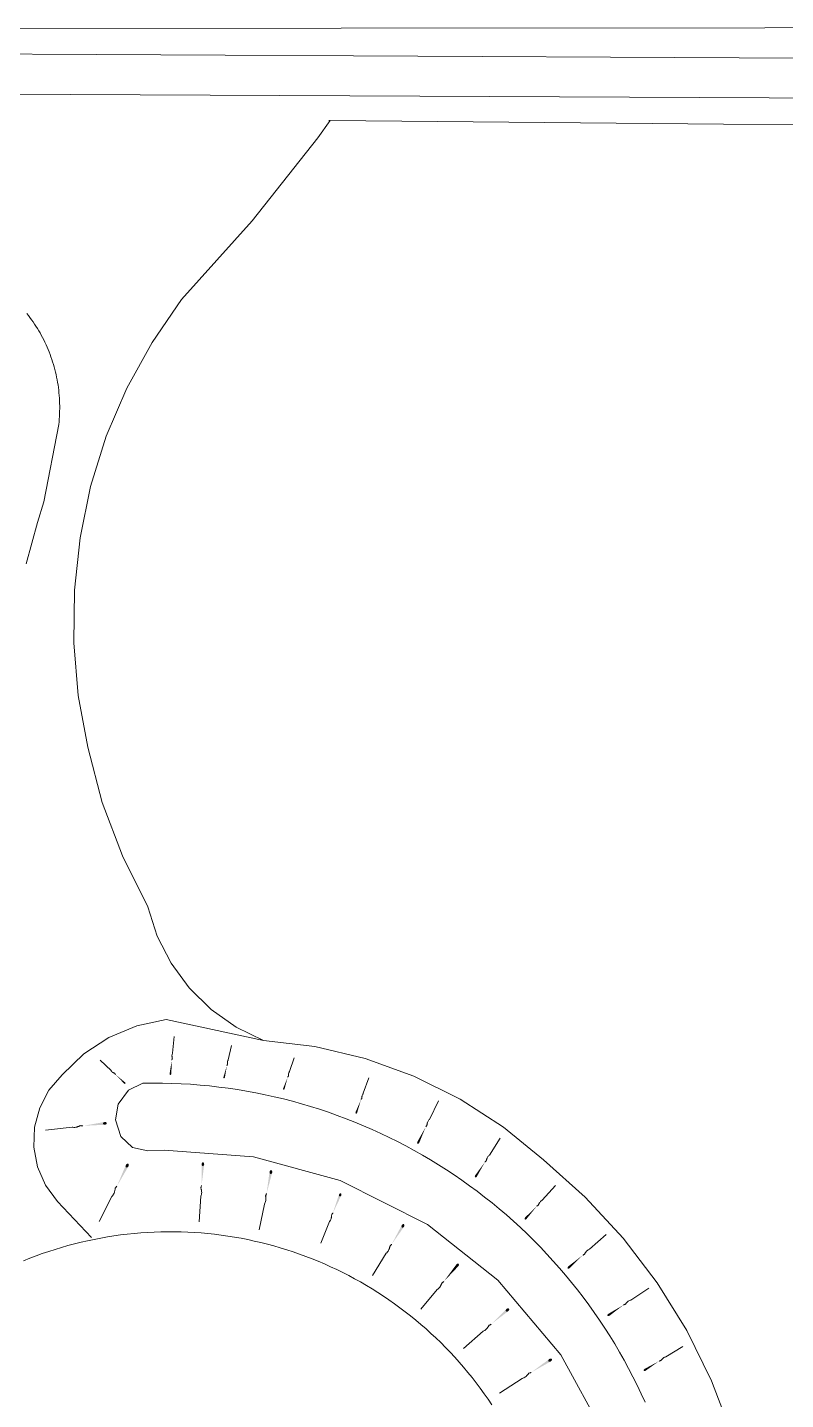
# Model space of a CAD drawing. Header units: millimetres. Extents: x 833924389 to 835767163, y 817400000 to 818811854.
# Drawn here: x 833987230 to 834034429, y 818066129 to 818151579 of the extents above; entities that cross this region are included whole.
import ezdxf

# ---------------------------------------------------------------- set-up
doc = ezdxf.new("R2010")
doc.units = ezdxf.units.MM
doc.header["$LTSCALE"] = 10
doc.header["$MEASUREMENT"] = 0
doc.layers.add('01_Base_Plan', color=5, linetype='Continuous', lineweight=5)

msp = doc.modelspace()

# ---------------------------------------------------------------- hatches: boundary and pattern name
at = {"layer": '01_Base_Plan'}
h = msp.add_hatch(color=256, dxfattribs=at)
edge = h.paths.add_edge_path()
edge.add_ellipse((833996134, 818086419), major_axis=(8, 79), ratio=0.683333, start_angle=0, end_angle=360)
h = msp.add_hatch(color=256, dxfattribs=at)
edge = h.paths.add_edge_path()
edge.add_ellipse((833993280, 818085845), major_axis=(-51.9, 48), ratio=0.683333, start_angle=0, end_angle=360)
h = msp.add_hatch(color=256, dxfattribs=at)
edge = h.paths.add_edge_path()
edge.add_ellipse((833999479, 818086204), major_axis=(15.4, 66.8), ratio=0.683333, start_angle=0, end_angle=360)
h = msp.add_hatch(color=256, dxfattribs=at)
edge = h.paths.add_edge_path()
edge.add_ellipse((834003193, 818085483), major_axis=(21.9, 65.8), ratio=0.683333, start_angle=0, end_angle=360)
h = msp.add_hatch(color=256, dxfattribs=at)
edge = h.paths.add_edge_path()
edge.add_ellipse((834007707, 818084009), major_axis=(26.6, 73.3), ratio=0.683333, start_angle=0, end_angle=360)
h = msp.add_hatch(color=256, dxfattribs=at)
edge = h.paths.add_edge_path()
edge.add_ellipse((833992049, 818083330), major_axis=(-125, -14), ratio=0.683333, start_angle=0, end_angle=360)
h = msp.add_hatch(color=256, dxfattribs=at)
edge = h.paths.add_edge_path()
edge.add_ellipse((834011560, 818082141), major_axis=(42.6, 88.2), ratio=0.683333, start_angle=0, end_angle=360)
h = msp.add_hatch(color=256, dxfattribs=at)
edge = h.paths.add_edge_path()
edge.add_ellipse((833993443, 818080702), major_axis=(-59, -118), ratio=0.683333, start_angle=0, end_angle=360)
h = msp.add_hatch(color=256, dxfattribs=at)
edge = h.paths.add_edge_path()
edge.add_ellipse((833998153, 818080787), major_axis=(-8, -122), ratio=0.683333, start_angle=0, end_angle=360)
h = msp.add_hatch(color=256, dxfattribs=at)
edge = h.paths.add_edge_path()
edge.add_ellipse((834002388, 818080297), major_axis=(-24, -122), ratio=0.683333, start_angle=0, end_angle=360)
h = msp.add_hatch(color=256, dxfattribs=at)
edge = h.paths.add_edge_path()
edge.add_ellipse((834015154, 818080048), major_axis=(51.3, 80), ratio=0.683333, start_angle=0, end_angle=360)
h = msp.add_hatch(color=256, dxfattribs=at)
edge = h.paths.add_edge_path()
edge.add_ellipse((834006703, 818078878), major_axis=(-41, -102), ratio=0.683333, start_angle=0, end_angle=360)
h = msp.add_hatch(color=256, dxfattribs=at)
edge = h.paths.add_edge_path()
edge.add_ellipse((834010609, 818076945), major_axis=(-64, -105), ratio=0.683333, start_angle=0, end_angle=360)
h = msp.add_hatch(color=256, dxfattribs=at)
edge = h.paths.add_edge_path()
edge.add_ellipse((834018253, 818077416), major_axis=(63.2, 69.2), ratio=0.683333, start_angle=0, end_angle=360)
h = msp.add_hatch(color=256, dxfattribs=at)
edge = h.paths.add_edge_path()
edge.add_ellipse((834013998, 818074490), major_axis=(-77.4, -92.5), ratio=0.683333, start_angle=0, end_angle=360)
h = msp.add_hatch(color=256, dxfattribs=at)
edge = h.paths.add_edge_path()
edge.add_ellipse((834020940, 818074359), major_axis=(78.8, 69.6), ratio=0.683333, start_angle=0, end_angle=360)
h = msp.add_hatch(color=256, dxfattribs=at)
edge = h.paths.add_edge_path()
edge.add_ellipse((834017116, 818071705), major_axis=(-93, -81.1), ratio=0.683333, start_angle=0, end_angle=360)
h = msp.add_hatch(color=256, dxfattribs=at)
edge = h.paths.add_edge_path()
edge.add_ellipse((834023426, 818071404), major_axis=(84.4, 56.8), ratio=0.683333, start_angle=0, end_angle=360)
h = msp.add_hatch(color=256, dxfattribs=at)
edge = h.paths.add_edge_path()
edge.add_ellipse((834019773, 818068583), major_axis=(-107, -70), ratio=0.683333, start_angle=0, end_angle=360)
h = msp.add_hatch(color=256, dxfattribs=at)
edge = h.paths.add_edge_path()
edge.add_ellipse((834025680, 818067977), major_axis=(79.8, 49.7), ratio=0.683333, start_angle=0, end_angle=360)

# ---------------------------------------------------------------- linework, layer by layer
for p, q in [((833996265, 818087705), (833996371, 818088744)), ((833999731, 818087292), (833999934, 818088172)), ((833992436, 818086626), (833991753, 818087257)), ((834003550, 818086554), (834003839, 818087419)), ((834008141, 818085202), (834008492, 818086166)), ((834012253, 818083577), (834012813, 818084737)), ((833990008, 818083095), (833988358, 818082904)), ((834015990, 818081350), (834016665, 818082403)), ((833992482, 818078780), (833991705, 818077226)), ((833998029, 818078803), (833997929, 818077199)), ((834019281, 818078542), (834020112, 818079452)), ((834001989, 818078303), (834001666, 818076692)), ((834006030, 818077212), (834005487, 818075865)), ((834022224, 818075491), (834023261, 818076407)), ((834009564, 818075241), (834008720, 818073863)), ((834012737, 818072983), (834011719, 818071765)), ((834024800, 818072327), (834025910, 818073074)), ((834015602, 818070385), (834014378, 818069317)), ((834026978, 818068785), (834028028, 818069439)), ((834018027, 818067447), (834016615, 818066528))]:
    msp.add_line(p, q, dxfattribs=at)
at = {"layer": '01_Base_Plan', "flags": 128}
for points in [[(833980200, 818151545), (833980338, 818151517), (834059529, 818151579), (834059537, 818149539), (833979516, 818149946)], [(833981169, 818147450), (834059521, 818147072)], [(834006084, 818145791), (834006084, 818145790), (834005317, 818144695), (834001222, 818139537), (833996827, 818134634), (833994998, 818131949), (833993427, 818129106), (833992129, 818126128), (833991164, 818122996), (833990503, 818119785), (833990153, 818116526), (833990117, 818113249), (833990395, 818109983), (833990985, 818106759), (833991886, 818103318), (833993139, 818099989), (833994730, 818096808), (833995313, 818094995), (833996180, 818093298), (833997308, 818091763), (833998668, 818090429), (834000224, 818089330), (834001937, 818088495), (834005129, 818088110), (834008257, 818087366), (834011281, 818086273), (834014162, 818084845), (834016863, 818083101), (834019350, 818081062), (834021955, 818078737), (834024325, 818076174), (834026439, 818073395), (834028277, 818070427), (834029822, 818067297), (834031060, 818064032)], [(834006084, 818145791), (834005986, 818145791), (834006084, 818145790), (834059512, 818145278), (834060668, 818145267)], [(833987187, 818133772), (833987288, 818133643), (833987387, 818133512), (833987483, 818133380), (833987578, 818133245), (833987670, 818133109), (833987759, 818132972), (833987846, 818132833), (833987931, 818132692), (833988013, 818132550), (833988093, 818132407), (833988170, 818132262), (833988245, 818132116), (833988317, 818131969), (833988386, 818131820), (833988453, 818131670), (833988518, 818131519), (833988579, 818131367), (833988638, 818131214), (833988694, 818131060), (833988748, 818130905), (833988799, 818130749), (833988847, 818130592), (833988893, 818130435), (833988935, 818130276), (833988975, 818130117), (833989012, 818129957), (833989047, 818129797), (833989078, 818129636), (833989107, 818129474), (833989133, 818129312), (833989156, 818129150), (833989176, 818128987), (833989193, 818128824), (833989208, 818128660), (833989219, 818128497), (833989228, 818128333), (833989234, 818128169), (833989237, 818128005), (833989237, 818127841), (833989235, 818127677), (833989229, 818127513), (833989221, 818127349), (833989209, 818127185), (833989195, 818127022), (833989178, 818126858), (833988245, 818122036), (833987859, 818120754), (833987495, 818119466), (833987154, 818118172)], [(834001937, 818088495), (833995864, 818089803), (833994031, 818089408), (833992302, 818088684), (833990735, 818087655), (833989383, 818086356), (833988572, 818085406), (833987992, 818084299), (833987673, 818083091), (833987629, 818081842), (833987863, 818080615), (833988363, 818079470), (833989105, 818078465), (833991227, 818076212)], [(833996222, 818087283), (833996227, 818087299), (833996233, 818087314), (833996238, 818087330), (833996243, 818087345), (833996249, 818087361), (833996251, 818087376), (833996250, 818087392), (833996246, 818087409), (833996242, 818087425), (833996238, 818087441), (833996236, 818087458), (833996234, 818087474), (833996232, 818087490), (833996230, 818087506), (833996228, 818087522), (833996227, 818087559), (833996232, 818087599), (833996241, 818087638), (833996253, 818087674), (833996265, 818087705)], [(833999649, 818086936), (833999655, 818086948), (833999661, 818086961), (833999667, 818086974), (833999673, 818086986), (833999680, 818086999), (833999683, 818087012), (833999684, 818087026), (833999682, 818087040), (833999680, 818087055), (833999679, 818087069), (833999679, 818087083), (833999679, 818087098), (833999679, 818087112), (833999679, 818087126), (833999679, 818087140), (833999682, 818087172), (833999691, 818087205), (833999703, 818087238), (833999717, 818087267), (833999731, 818087292)], [(833992712, 818086370), (833992704, 818086382), (833992696, 818086394), (833992688, 818086406), (833992680, 818086418), (833992672, 818086430), (833992662, 818086440), (833992650, 818086448), (833992636, 818086454), (833992622, 818086459), (833992609, 818086466), (833992596, 818086473), (833992583, 818086480), (833992571, 818086487), (833992558, 818086494), (833992545, 818086502), (833992519, 818086521), (833992493, 818086545), (833992470, 818086573), (833992451, 818086601), (833992436, 818086626)], [(834003433, 818086203), (834003441, 818086215), (834003448, 818086227), (834003456, 818086240), (834003463, 818086252), (834003471, 818086264), (834003476, 818086277), (834003478, 818086291), (834003478, 818086305), (834003477, 818086320), (834003477, 818086335), (834003479, 818086349), (834003480, 818086363), (834003481, 818086377), (834003482, 818086391), (834003484, 818086406), (834003490, 818086437), (834003502, 818086470), (834003517, 818086502), (834003534, 818086530), (834003550, 818086554)], [(834025685, 818065962), (834025442, 818066494), (834025190, 818067023), (834024929, 818067546), (834024658, 818068065), (834024379, 818068579), (834024091, 818069088), (834023794, 818069592), (834023488, 818070091), (834023173, 818070584), (834022850, 818071072), (834022519, 818071554), (834022179, 818072031), (834021831, 818072501), (834021474, 818072965), (834021110, 818073423), (834020738, 818073874), (834020357, 818074319), (834019970, 818074757), (834019574, 818075188), (834019171, 818075612), (834018761, 818076030), (834018344, 818076440), (834017919, 818076842), (834017488, 818077237), (834017049, 818077625), (834016604, 818078005), (834016153, 818078377), (834015695, 818078741), (834015230, 818079097), (834014760, 818079445), (834014284, 818079784), (834013801, 818080116), (834013313, 818080438), (834012820, 818080753), (834012321, 818081058), (834011817, 818081355), (834011307, 818081643), (834010793, 818081922), (834010274, 818082192), (834009750, 818082453), (834009222, 818082705), (834008690, 818082947), (834008153, 818083180), (834007612, 818083404), (834007068, 818083618), (834006520, 818083823), (834005968, 818084018), (834005413, 818084204), (834004855, 818084380), (834004294, 818084546), (834003730, 818084702), (834003164, 818084848), (834002595, 818084985), (834002024, 818085111), (834001450, 818085227), (834000875, 818085334), (834000298, 818085430), (833999719, 818085517), (833999139, 818085593), (833998558, 818085659), (833997975, 818085715), (833997392, 818085761), (833996808, 818085796), (833996224, 818085821), (833995639, 818085837), (833995463, 818085838), (833994411, 818085830), (833993519, 818085398), (833992869, 818084525), (833992711, 818083546), (833993053, 818082513), (833993764, 818081823), (833994718, 818081613), (833995734, 818081667)], [(834007999, 818084811), (834008008, 818084824), (834008017, 818084838), (834008025, 818084851), (834008034, 818084864), (834008043, 818084878), (834008049, 818084892), (834008052, 818084908), (834008052, 818084924), (834008052, 818084941), (834008053, 818084957), (834008054, 818084973), (834008056, 818084989), (834008058, 818085005), (834008060, 818085021), (834008062, 818085037), (834008070, 818085072), (834008084, 818085109), (834008102, 818085144), (834008122, 818085176), (834008141, 818085202)], [(833990676, 818083172), (833990650, 818083175), (833990625, 818083178), (833990599, 818083181), (833990573, 818083184), (833990547, 818083187), (833990522, 818083185), (833990498, 818083178), (833990474, 818083166), (833990450, 818083154), (833990425, 818083143), (833990401, 818083134), (833990377, 818083125), (833990352, 818083117), (833990328, 818083108), (833990303, 818083099), (833990246, 818083085), (833990183, 818083079), (833990119, 818083080), (833990059, 818083086), (833990008, 818083095)], [(834012026, 818083106), (834012039, 818083122), (834012051, 818083138), (834012064, 818083153), (834012077, 818083169), (834012089, 818083185), (834012099, 818083202), (834012104, 818083221), (834012106, 818083242), (834012108, 818083262), (834012111, 818083283), (834012116, 818083302), (834012120, 818083322), (834012124, 818083342), (834012129, 818083361), (834012133, 818083381), (834012148, 818083424), (834012170, 818083468), (834012197, 818083509), (834012226, 818083547), (834012253, 818083577)], [(833995734, 818081667), (834001303, 818081248), (834006691, 818079774), (834012128, 818077028), (834016511, 818073566), (834020443, 818068914), (834023125, 818064014), (834024823, 818058693), (834025475, 818053146), (834025056, 818047577), (834023582, 818042189), (834021539, 818038145), (834020836, 818036752), (834017374, 818032369), (834012721, 818028437), (834007822, 818025755), (834002501, 818024057), (833996954, 818023405), (833991384, 818023824), (833985997, 818025298), (833980560, 818028044), (833976177, 818031506), (833972245, 818036159), (833970936, 818038290)], [(834015716, 818080923), (834015730, 818080937), (834015744, 818080951), (834015758, 818080964), (834015772, 818080978), (834015786, 818080991), (834015798, 818081007), (834015805, 818081025), (834015809, 818081044), (834015814, 818081064), (834015819, 818081083), (834015825, 818081102), (834015832, 818081120), (834015839, 818081139), (834015845, 818081157), (834015852, 818081175), (834015871, 818081215), (834015897, 818081255), (834015928, 818081292), (834015960, 818081324), (834015990, 818081350)], [(833992797, 818079410), (833992779, 818079389), (833992762, 818079368), (833992745, 818079347), (833992727, 818079326), (833992710, 818079306), (833992697, 818079283), (833992689, 818079257), (833992686, 818079229), (833992683, 818079201), (833992678, 818079174), (833992672, 818079147), (833992666, 818079121), (833992660, 818079095), (833992653, 818079068), (833992647, 818079042), (833992627, 818078984), (833992596, 818078925), (833992558, 818078869), (833992519, 818078820), (833992482, 818078780)], [(833998070, 818079453), (833998062, 818079429), (833998055, 818079405), (833998048, 818079381), (833998041, 818079357), (833998033, 818079333), (833998030, 818079308), (833998034, 818079284), (833998041, 818079259), (833998048, 818079234), (833998054, 818079209), (833998058, 818079184), (833998063, 818079160), (833998067, 818079135), (833998071, 818079110), (833998075, 818079085), (833998079, 818079029), (833998074, 818078968), (833998062, 818078907), (833998046, 818078850), (833998029, 818078803)], [(834002119, 818078956), (834002109, 818078933), (834002098, 818078910), (834002087, 818078886), (834002077, 818078863), (834002066, 818078840), (834002060, 818078816), (834002060, 818078790), (834002063, 818078764), (834002068, 818078738), (834002070, 818078712), (834002071, 818078686), (834002072, 818078660), (834002073, 818078635), (834002073, 818078609), (834002074, 818078583), (834002070, 818078525), (834002057, 818078464), (834002036, 818078404), (834002013, 818078349), (834001989, 818078303)], [(834018944, 818078173), (834018960, 818078184), (834018976, 818078195), (834018992, 818078206), (834019008, 818078217), (834019023, 818078228), (834019037, 818078241), (834019047, 818078257), (834019055, 818078275), (834019062, 818078294), (834019071, 818078311), (834019080, 818078328), (834019089, 818078345), (834019099, 818078362), (834019108, 818078379), (834019118, 818078395), (834019143, 818078431), (834019175, 818078465), (834019211, 818078496), (834019248, 818078522), (834019281, 818078542)], [(834006250, 818077758), (834006237, 818077739), (834006224, 818077721), (834006211, 818077702), (834006198, 818077684), (834006185, 818077665), (834006176, 818077645), (834006171, 818077623), (834006170, 818077600), (834006170, 818077576), (834006168, 818077553), (834006164, 818077531), (834006161, 818077509), (834006157, 818077486), (834006154, 818077464), (834006150, 818077441), (834006137, 818077392), (834006116, 818077341), (834006088, 818077292), (834006059, 818077248), (834006030, 818077212)], [(834016143, 818065801), (834015910, 818066148), (834015670, 818066491), (834015425, 818066830), (834015174, 818067165), (834014916, 818067495), (834014654, 818067821), (834014385, 818068142), (834014111, 818068458), (834013832, 818068770), (834013547, 818069076), (834013256, 818069378), (834012961, 818069674), (834012660, 818069966), (834012355, 818070251), (834012044, 818070532), (834011729, 818070807), (834011409, 818071077), (834011084, 818071341), (834010754, 818071599), (834010421, 818071851), (834010082, 818072098), (834009740, 818072339), (834009393, 818072573), (834009043, 818072802), (834008688, 818073024), (834008330, 818073240), (834007968, 818073450), (834007602, 818073654), (834007233, 818073851), (834006860, 818074042), (834006484, 818074226), (834006105, 818074403), (834005723, 818074574), (834005338, 818074738), (834004950, 818074896), (834004560, 818075046), (834004167, 818075190), (834003771, 818075327), (834003374, 818075457), (834002974, 818075580), (834002571, 818075696), (834002167, 818075805), (834001761, 818075907), (834001354, 818076002), (834000945, 818076090), (834000534, 818076170), (834000122, 818076244), (833999708, 818076310), (833999294, 818076369), (833998879, 818076420), (833998463, 818076465), (833998046, 818076502), (833997628, 818076532), (833997210, 818076555), (833996792, 818076570), (833996374, 818076578), (833995955, 818076579), (833995537, 818076572), (833995118, 818076558), (833994700, 818076537), (833994283, 818076509), (833993866, 818076473), (833993449, 818076430), (833993034, 818076379), (833992619, 818076322), (833992206, 818076257), (833991794, 818076185), (833991383, 818076106), (833990973, 818076020), (833990565, 818075926), (833990159, 818075826), (833989754, 818075718), (833989352, 818075603), (833988951, 818075482), (833988553, 818075353), (833988157, 818075217), (833987764, 818075075), (833987373, 818074926), (833986984, 818074769)], [(834009906, 818075800), (834009889, 818075782), (834009871, 818075764), (834009853, 818075746), (834009836, 818075728), (834009818, 818075710), (834009804, 818075690), (834009795, 818075666), (834009789, 818075641), (834009785, 818075615), (834009778, 818075590), (834009770, 818075566), (834009762, 818075542), (834009754, 818075518), (834009746, 818075494), (834009738, 818075471), (834009715, 818075418), (834009682, 818075367), (834009643, 818075318), (834009602, 818075275), (834009564, 818075241)], [(834021803, 818075120), (834021822, 818075130), (834021841, 818075141), (834021860, 818075151), (834021879, 818075161), (834021898, 818075171), (834021915, 818075184), (834021928, 818075201), (834021939, 818075221), (834021949, 818075240), (834021961, 818075259), (834021973, 818075277), (834021986, 818075294), (834021998, 818075312), (834022011, 818075330), (834022023, 818075347), (834022056, 818075384), (834022096, 818075418), (834022140, 818075448), (834022184, 818075473), (834022224, 818075491)], [(834013150, 818073477), (834013130, 818073462), (834013110, 818073447), (834013091, 818073432), (834013071, 818073417), (834013051, 818073402), (834013034, 818073385), (834013022, 818073363), (834013013, 818073339), (834013005, 818073315), (834012995, 818073292), (834012984, 818073270), (834012973, 818073247), (834012962, 818073225), (834012950, 818073203), (834012939, 818073181), (834012909, 818073134), (834012869, 818073088), (834012824, 818073047), (834012779, 818073011), (834012737, 818072983)], [(834024350, 818072025), (834024370, 818072032), (834024389, 818072039), (834024409, 818072047), (834024428, 818072054), (834024448, 818072062), (834024465, 818072072), (834024480, 818072087), (834024493, 818072104), (834024506, 818072122), (834024519, 818072138), (834024533, 818072153), (834024547, 818072169), (834024562, 818072184), (834024576, 818072199), (834024590, 818072215), (834024626, 818072246), (834024669, 818072273), (834024715, 818072296), (834024760, 818072315), (834024800, 818072327)], [(834016097, 818070818), (834016075, 818070806), (834016053, 818070794), (834016030, 818070782), (834016008, 818070770), (834015986, 818070758), (834015966, 818070743), (834015951, 818070723), (834015938, 818070701), (834015925, 818070677), (834015912, 818070655), (834015897, 818070635), (834015882, 818070614), (834015867, 818070594), (834015852, 818070573), (834015837, 818070552), (834015799, 818070509), (834015752, 818070470), (834015700, 818070435), (834015648, 818070406), (834015602, 818070385)], [(834026553, 818068520), (834026571, 818068527), (834026590, 818068533), (834026608, 818068539), (834026626, 818068545), (834026644, 818068551), (834026661, 818068560), (834026675, 818068573), (834026687, 818068589), (834026700, 818068605), (834026712, 818068620), (834026726, 818068633), (834026740, 818068647), (834026753, 818068661), (834026767, 818068674), (834026781, 818068688), (834026815, 818068716), (834026855, 818068740), (834026898, 818068760), (834026941, 818068775), (834026978, 818068785)], [(834018599, 818067819), (834018574, 818067810), (834018549, 818067802), (834018525, 818067793), (834018500, 818067784), (834018475, 818067775), (834018453, 818067762), (834018434, 818067744), (834018418, 818067723), (834018401, 818067700), (834018384, 818067680), (834018366, 818067661), (834018348, 818067642), (834018330, 818067623), (834018311, 818067604), (834018293, 818067585), (834018248, 818067546), (834018193, 818067513), (834018135, 818067484), (834018078, 818067462), (834018027, 818067447)]]:
    msp.add_lwpolyline(points, dxfattribs=at)
at = {"layer": '01_Base_Plan'}
for points in [[(833996222, 818087283), (833996080, 818086425), (833996188, 818086414)], [(833999649, 818086936), (833999434, 818086214), (833999525, 818086193)], [(834012026, 818083106), (834011500, 818082170), (834011620, 818082112)], [(833992797, 818079410), (833993524, 818080662), (833993363, 818080743)], [(833998070, 818079453), (833998237, 818080781), (833998070, 818080792)], [(834015716, 818080923), (834015100, 818080083), (834015209, 818080013)], [(834006250, 818077758), (834006773, 818078850), (834006633, 818078907)], [(834021803, 818075120), (834020892, 818074413), (834020987, 818074305)], [(834024350, 818072025), (834023388, 818071461), (834023465, 818071346)], [(834018599, 818067819), (834019821, 818068510), (834019726, 818068657)]]:
    msp.add_solid(points, dxfattribs=at)
at = {"layer": '01_Base_Plan', "extrusion": (0, 0, -1)}
for points in [[(-833992712, 818086370), (-833993247, 818085809), (-833993312, 818085880)], [(-834003433, 818086203), (-834003148, 818085498), (-834003238, 818085468)], [(-834007999, 818084811), (-834007657, 818084027), (-834007757, 818083991)], [(-833990676, 818083172), (-833992059, 818083244), (-833992039, 818083415)], [(-834002119, 818078956), (-834002471, 818080280), (-834002304, 818080313)], [(-834018944, 818078173), (-834018205, 818077459), (-834018300, 818077373)], [(-834009906, 818075800), (-834010681, 818076902), (-834010538, 818076989)], [(-834013150, 818073477), (-834014061, 818074437), (-834013934, 818074542)], [(-834016097, 818070818), (-834017171, 818071642), (-834017060, 818071769)], [(-834026553, 818068520), (-834025646, 818068032), (-834025714, 818067923)]]:
    msp.add_solid(points, dxfattribs=at)

doc.saveas('drawing.dxf')
